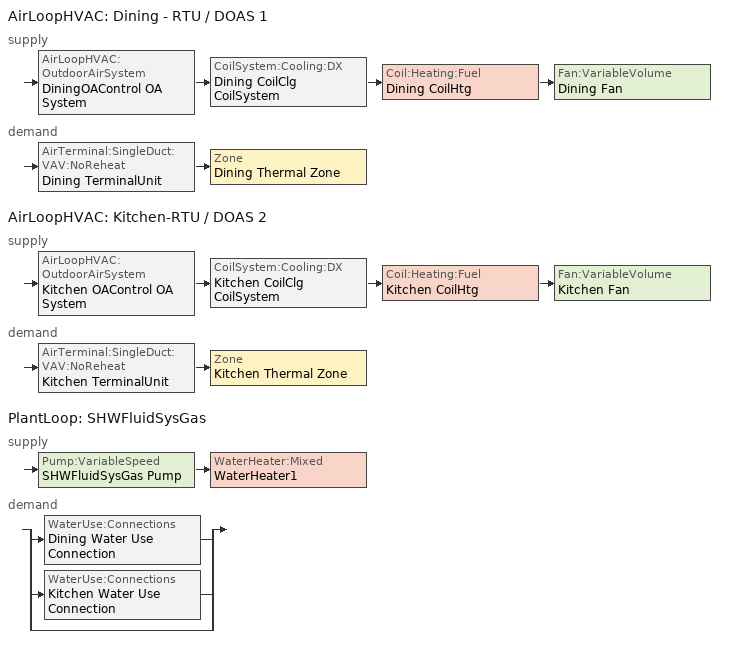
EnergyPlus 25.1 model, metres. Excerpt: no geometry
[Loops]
AirLoopHVAC 'Dining - RTU / DOAS 1'
 supply: AirLoopHVAC:OutdoorAirSystem 'DiningOAControl OA System' > CoilSystem:Cooling:DX 'Dining CoilClg CoilSystem' > Coil:Heating:Fuel 'Dining CoilHtg' > Fan:VariableVolume 'Dining Fan'
 demand: AirTerminal:SingleDuct:VAV:NoReheat 'Dining TerminalUnit' > Zone 'Dining Thermal Zone'
AirLoopHVAC 'Kitchen-RTU / DOAS 2'
 supply: AirLoopHVAC:OutdoorAirSystem 'Kitchen OAControl OA System' > CoilSystem:Cooling:DX 'Kitchen CoilClg CoilSystem' > Coil:Heating:Fuel 'Kitchen CoilHtg' > Fan:VariableVolume 'Kitchen Fan'
 demand: AirTerminal:SingleDuct:VAV:NoReheat 'Kitchen TerminalUnit' > Zone 'Kitchen Thermal Zone'
PlantLoop 'SHWFluidSysGas'
 supply: Pump:VariableSpeed 'SHWFluidSysGas Pump' > WaterHeater:Mixed 'WaterHeater1'
 demand: split
  | WaterUse:Connections 'Dining Water Use Connection'
  | WaterUse:Connections 'Kitchen Water Use Connection'
  | bypass
[ZoneControl:Thermostat] Temperature Difference Between Cutout And Setpoint {deltaC}=0
Name | Zone or ZoneList | Control Type Schedule | Control 1
Dining Thermal Zone Thermostat | Dining Thermal Zone | Dining Thermal Zone Thermostat Schedule | Dining Thermal Zone Thermostat
Kitchen Thermal Zone Thermostat | Kitchen Thermal Zone | Kitchen Thermal Zone Thermostat Schedule | Kitchen Thermal Zone Thermostat
[ThermostatSetpoint:DualSetpoint] Heating Setpoint Temperature Schedule=RestaurantHtgSetpt; Cooling Setpoint Temperature Schedule=RestaurantClgSetpt
Dining Thermal Zone Thermostat; Kitchen Thermal Zone Thermostat
[AirTerminal:SingleDuct:VAV:NoReheat] Availability Schedule=Always On Discrete; Zone Minimum Air Flow Input Method=FixedFlowRate; Constant Minimum Air Flow Fraction=0.3
Name | Maximum Air Flow Rate {m3/s} | Fixed Minimum Air Flow Rate {m3/s}
Dining TerminalUnit | 0.943895 | 0.566337
Kitchen TerminalUnit | 2.12376 | 0.802311
[Zone equipment]
Dining Thermal Zone: Dining TerminalUnit
Kitchen Thermal Zone: Kitchen Thermal Zone PropExhFan, Kitchen TerminalUnit
[Sizing:Zone] Zone Cooling Design Supply Air Temperature Input Method=TemperatureDifference; Zone Cooling Design Supply Air Temperature {C}=14; Zone Cooling Design Supply Air Temperature Difference {deltaC}=11.1111; Zone Heating Design Supply Air Temperature Input Method=TemperatureDifference; Zone Heating Design Supply Air Temperature {C}=40; Zone Heating Design Supply Air Temperature Difference {deltaC}=13.8889; Zone Cooling Design Supply Air Humidity Ratio {kgWater/kgDryAir}=0.0085; Zone Heating Design Supply Air Humidity Ratio {kgWater/kgDryAir}=0.008; Zone Heating Sizing Factor=1; Zone Cooling Sizing Factor=1; Cooling Design Air Flow Method=DesignDay; Cooling Design Air Flow Rate {m3/s}=0; Cooling Minimum Air Flow per Zone Floor Area {m3/s-m2}=0; Cooling Minimum Air Flow {m3/s}=0; Cooling Minimum Air Flow Fraction=0; Heating Design Air Flow Method=DesignDayWithLimit; Heating Design Air Flow Rate {m3/s}=0; Heating Maximum Air Flow per Zone Floor Area {m3/s-m2}=0; Heating Maximum Air Flow {m3/s}=0; Heating Maximum Air Flow Fraction=0.5; Account for Dedicated Outdoor Air System=No; Zone Load Sizing Method=Sensible Load Only No Latent Load; Zone Latent Cooling Design Supply Air Humidity Ratio Input Method=HumidityRatioDifference; Zone Cooling Design Supply Air Humidity Ratio Difference {kgWater/kgDryAir}=0.005; Zone Latent Heating Design Supply Air Humidity Ratio Input Method=HumidityRatioDifference; Zone Humidification Design Supply Air Humidity Ratio Difference {kgWater/kgDryAir}=0.005; Type of Space Sum to Use=Coincident
Name | Design Specification Outdoor Air Object
Dining Thermal Zone | Dining Thermal Zone Design Specification Outdoor Air
Kitchen Thermal Zone | Kitchen Thermal Zone Design Specification Outdoor Air
[DesignSpecification:OutdoorAir] Outdoor Air Method=Maximum; Outdoor Air Flow per Zone {m3/s}=0; Outdoor Air Flow Air Changes per Hour {1/hr}=0
Name | Outdoor Air Flow per Person {m3/s-person} | Outdoor Air Flow per Zone Floor Area {m3/s-m2}
Dining Thermal Zone Design Specification Outdoor Air | 0.00707921 | 0.000762
Kitchen Thermal Zone Design Specification Outdoor Air | 0 | 0.00690626
[Fan:ZoneExhaust]
Kitchen Thermal Zone PropExhFan: Availability Schedule=RestaurantHVACAvail; Fan Total Efficiency=0.4325; Pressure Rise {Pa}=596.07; Maximum Flow Rate {m3/s}=1.13267; Flow Fraction Schedule=RestaurantExhaustHoodEqualOrLessThan5000cfm; System Availability Manager Coupling Mode=Decoupled; Balanced Exhaust Fraction Schedule=On
[AirLoopHVAC] Design Return Air Flow Fraction of Supply Air Flow=1
Name | Design Supply Air Flow Rate {m3/s}
Dining - RTU / DOAS 1 | 0.943895
Kitchen-RTU / DOAS 2 | 2.12376
[Sizing:System] Type of Load to Size On=Sensible; Design Outdoor Air Flow Rate {m3/s}=Autosize; Preheat Design Temperature {C}=5.68434e-14; Preheat Design Humidity Ratio {kgWater/kgDryAir}=0; Precool Design Temperature {C}=5.68434e-14; Precool Design Humidity Ratio {kgWater/kgDryAir}=0; Central Cooling Design Supply Air Temperature {C}=12.7778; Central Heating Design Supply Air Temperature {C}=29.4444; Type of Zone Sum to Use=NonCoincident; 100% Outdoor Air in Cooling=No; 100% Outdoor Air in Heating=No; Central Cooling Design Supply Air Humidity Ratio {kgWater/kgDryAir}=0.0085; Central Heating Design Supply Air Humidity Ratio {kgWater/kgDryAir}=0.008; Cooling Supply Air Flow Rate Method=DesignDay; Cooling Supply Air Flow Rate {m3/s}=0; Cooling Supply Air Flow Rate Per Floor Area {m3/s-m2}=0.00996765; Cooling Fraction of Autosized Cooling Supply Air Flow Rate=1; Cooling Supply Air Flow Rate Per Unit Cooling Capacity {m3/s-W}=3.94755e-05; Heating Supply Air Flow Rate Method=DesignDay; Heating Supply Air Flow Rate {m3/s}=0; Heating Supply Air Flow Rate Per Floor Area {m3/s-m2}=0.00996765; Heating Fraction of Autosized Heating Supply Air Flow Rate=1; Heating Fraction of Autosized Cooling Supply Air Flow Rate=1; Heating Supply Air Flow Rate Per Unit Heating Capacity {m3/s-W}=3.15882e-05; System Outdoor Air Method=ZoneSum; Zone Maximum Outdoor Air Fraction=1; Cooling Design Capacity Method=CoolingDesignCapacity; Cooling Design Capacity {W}=Autosize; Cooling Design Capacity Per Floor Area {W/m2}=234.7; Fraction of Autosized Cooling Design Capacity=1; Heating Design Capacity Method=HeatingDesignCapacity; Heating Design Capacity {W}=Autosize; Heating Design Capacity Per Floor Area {W/m2}=157; Fraction of Autosized Heating Design Capacity=1; Central Cooling Capacity Control Method=OnOff; Occupant Diversity=Autosize
Name | Central Heating Maximum System Air Flow Ratio
Dining - RTU / DOAS 1 | 0.6
Kitchen-RTU / DOAS 2 | 0.377778
[AvailabilityManager:NightCycle] Applicability Schedule=Always On Discrete; Fan Schedule=RestaurantHVACAvail; Control Type=CycleOnControlZone; Thermostat Tolerance {deltaC}=1.11111; Cycling Run Time Control Type=ThermostatWithMinimumRunTime; Cycling Run Time {s}=900
Name | Control Zone or Zone List
Availability Manager Night Cycle 1 | Dining Thermal Zone
Availability Manager Night Cycle 2 | Kitchen Thermal Zone
[Controller:OutdoorAir] Minimum Outdoor Air Flow Rate {m3/s}=0; Maximum Outdoor Air Flow Rate {m3/s}=Autosize; Economizer Control Type=DifferentialEnthalpy; Economizer Control Action Type=ModulateFlow; Economizer Maximum Limit Dry-Bulb Temperature {C}=21.6667; Economizer Maximum Limit Enthalpy {J/kg}=69780; Lockout Type=NoLockout; Minimum Limit Type=FixedMinimum; High Humidity Control=No; High Humidity Outdoor Air Flow Ratio=1; Control High Indoor Humidity Based on Outdoor Humidity Ratio=Yes; Heat Recovery Bypass Control Type=BypassWhenOAFlowGreaterThanMinimum; Economizer Operation Staging=InterlockedWithMechanicalCooling
Name | Minimum Outdoor Air Schedule | Maximum Fraction of Outdoor Air Schedule | Mechanical Ventilation Controller
DiningOAControl | DiningOAControl Schedule | DiningOAControl Max OA Schedule | DiningOAControl Mech Vent Controller
Kitchen OAControl | Kitchen OAControl Schedule | Kitchen OAControl Max OA Schedule | Kitchen OAControl Mech Vent Controller
[Controller:MechanicalVentilation] System Outdoor Air Method=ZoneSum
Name | Availability Schedule | Demand Controlled Ventilation | Zone or ZoneList Name 1 | Design Specification Outdoor Air Object Name 1
DiningOAControl Mech Vent Controller | DiningOAControl Schedule | Yes | Dining Thermal Zone | Dining Thermal Zone Design Specification Outdoor Air
Kitchen OAControl Mech Vent Controller | Kitchen OAControl Schedule | No | Kitchen Thermal Zone | Kitchen Thermal Zone Design Specification Outdoor Air
[SetpointManager:MixedAir] Control Variable=Temperature
Name | Setpoint Node or NodeList
DiningOAControl OA System Mixed Air Node OS Default SPM | DiningOAControl OA System Mixed Air Node
Dining CoilClg Outlet Node OS Default SPM | Dining CoilClg Outlet Node
Dining CoilHtg Outlet Node OS Default SPM | Dining CoilHtg Outlet Node
Kitchen OAControl OA System Mixed Air Node OS Default SPM | Kitchen OAControl OA System Mixed Air Node
Kitchen CoilClg Outlet Node OS Default SPM | Kitchen CoilClg Outlet Node
Kitchen CoilHtg Outlet Node OS Default SPM | Kitchen CoilHtg Outlet Node
[CoilSystem:Cooling:DX] Availability Schedule=Always On Discrete
Name | Cooling Coil
Dining CoilClg CoilSystem | Dining CoilClg
Kitchen CoilClg CoilSystem | Kitchen CoilClg
[Coil:Cooling:DX:SingleSpeed]
Dining CoilClg: Availability Schedule=Always On Discrete; Gross Rated Total Cooling Capacity {W}=30179; Gross Rated Sensible Heat Ratio=Autosize; Gross Rated Cooling COP {W/W}=3.90941; Rated Air Flow Rate {m3/s}=0.943895; Rated Evaporator Fan Power Per Volume Flow Rate 2017 {W/(m3/s)}=773.3; Rated Evaporator Fan Power Per Volume Flow Rate 2023 {W/(m3/s)}=934.4; Total Cooling Capacity Function of Temperature Curve=CoilClgDXQRatio_fTwbToadbSI; Total Cooling Capacity Function of Flow Fraction Curve=CoilClgDXSnglQRatio_fCFMRatio; Energy Input Ratio Function of Temperature Curve=CoilClgDXEIRRatio_fTwbToadbSI; Energy Input Ratio Function of Flow Fraction Curve=CoilClgDXSnglEIRRatio_fCFMRatio; Part Load Fraction Correlation Curve=CoilClgDXEIRRatio_fQFrac; Minimum Outdoor Dry-Bulb Temperature for Compressor Operation {C}=-25; Nominal Time for Condensate Removal to Begin {s}=0; Ratio of Initial Moisture Evaporation Rate and Steady State Latent Capacity=0; Maximum Cycling Rate {cycles/hr}=0; Latent Capacity Time Constant {s}=0; Condenser Type=AirCooled; Evaporative Condenser Effectiveness=0.9; Evaporative Condenser Air Flow Rate {m3/s}=Autosize; Evaporative Condenser Pump Rated Power Consumption {W}=Autosize; Crankcase Heater Capacity {W}=82.2466; Maximum Outdoor Dry-Bulb Temperature for Crankcase Heater Operation {C}=10; Basin Heater Capacity {W/K}=0; Basin Heater Setpoint Temperature {C}=2
[Coil:Heating:Fuel] Availability Schedule=Always On Discrete; Fuel Type=NaturalGas; Burner Efficiency=0.815459; On Cycle Parasitic Electric Load {W}=0; Part Load Fraction Correlation Curve=CoilHtgFurnFIRRatio_fQRatio; Off Cycle Parasitic Fuel Load {W}=0
Name | Nominal Capacity {W}
Dining CoilHtg | 27965.7
Kitchen CoilHtg | 44405
[Fan:VariableVolume] Availability Schedule=RestaurantHVACAvail; Fan Total Efficiency=0.56225; Fan Power Minimum Flow Rate Input Method=FixedFlowRate; Fan Power Minimum Flow Fraction=0; Motor Efficiency=0.865; Motor In Airstream Fraction=1; Fan Power Coefficient 1=0.027828; Fan Power Coefficient 2=0.026583; Fan Power Coefficient 3=-0.087069; Fan Power Coefficient 4=1.03092; Fan Power Coefficient 5=0
Name | Pressure Rise {Pa} | Maximum Flow Rate {m3/s} | Fan Power Minimum Air Flow Rate {m3/s}
Dining Fan | 889.17 | 0.943895 | 0.566337
Kitchen Fan | 977.373 | 2.12376 | 0.802311
[SetpointManager:SingleZone:Reheat] Control Variable=Temperature; Minimum Supply Air Temperature {C}=12.7778; Maximum Supply Air Temperature {C}=29.4444
Name | Control Zone | Setpoint Node or NodeList
Setpoint Manager Single Zone Reheat 1 | Dining Thermal Zone | Dining Fan Outlet Node
Setpoint Manager Single Zone Reheat 2 | Kitchen Thermal Zone | Kitchen Fan Outlet Node
[Coil:Cooling:DX:TwoSpeed]
Kitchen CoilClg: Availability Schedule=Always On Discrete; High Speed Gross Rated Total Cooling Capacity {W}=62681.7; High Speed Rated Sensible Heat Ratio=Autosize; High Speed Gross Rated Cooling COP {W/W}=3.82705; High Speed Rated Air Flow Rate {m3/s}=2.12376; High Speed Rated Evaporator Fan Power Per Volume Flow Rate 2017 {W/(m3/s)}=773.3; High Speed Rated Evaporator Fan Power Per Volume Flow Rate 2023 {W/(m3/s)}=934.4; Unit Internal Static Air Pressure {Pa}=773.3; Total Cooling Capacity Function of Temperature Curve=CoilClgDXQRatio_fTwbToadbSI; Total Cooling Capacity Function of Flow Fraction Curve=CoilClgDXDblQRatio_fCFMRatio; Energy Input Ratio Function of Temperature Curve=CoilClgDXEIRRatio_fTwbToadbSI; Energy Input Ratio Function of Flow Fraction Curve=CoilClgDXDblEIRRatio_fCFMRatio; Part Load Fraction Correlation Curve=CoilClgDXEIRRatio_fQFrac; Low Speed Gross Rated Total Cooling Capacity {W}=31340.9; Low Speed Gross Rated Sensible Heat Ratio=Autosize; Low Speed Gross Rated Cooling COP {W/W}=3.82705; Low Speed Rated Air Flow Rate {m3/s}=1.06188; Low Speed Rated Evaporator Fan Power Per Volume Flow Rate 2017 {W/(m3/s)}=773.3; Low Speed Rated Evaporator Fan Power Per Volume Flow Rate 2023 {W/(m3/s)}=934.4; Low Speed Total Cooling Capacity Function of Temperature Curve=CoilClgDXQRatio_fTwbToadbSI 1; Low Speed Energy Input Ratio Function of Temperature Curve=CoilClgDXEIRRatio_fTwbToadbSI 1; Condenser Type=AirCooled; Minimum Outdoor Dry-Bulb Temperature for Compressor Operation {C}=-25; High Speed Evaporative Condenser Effectiveness=0.9; High Speed Evaporative Condenser Air Flow Rate {m3/s}=Autosize; High Speed Evaporative Condenser Pump Rated Power Consumption {W}=Autosize; Low Speed Evaporative Condenser Effectiveness=0.9; Low Speed Evaporative Condenser Air Flow Rate {m3/s}=Autosize; Low Speed Evaporative Condenser Pump Rated Power Consumption {W}=Autosize; Basin Heater Capacity {W/K}=0; Basin Heater Setpoint Temperature {C}=2
[PlantLoop]
SHWFluidSysGas: Fluid Type=Water; Plant Equipment Operation Scheme=SHWFluidSysGas Operation Schemes; Maximum Loop Temperature {C}=100; Minimum Loop Temperature {C}=0; Maximum Loop Flow Rate {m3/s}=Autosize; Minimum Loop Flow Rate {m3/s}=0; Plant Loop Volume {m3}=Autocalculate; Load Distribution Scheme=Optimal; Plant Loop Demand Calculation Scheme=SingleSetpoint; Common Pipe Simulation=None
[Sizing:Plant]
SHWFluidSysGas: Loop Type=Heating; Design Loop Exit Temperature {C}=57.2222; Loop Design Temperature Difference {deltaC}=44.4444; Sizing Option=NonCoincident; Zone Timesteps in Averaging Window=1; Coincident Sizing Factor Mode=None
[Pump:VariableSpeed]
SHWFluidSysGas Pump: Design Maximum Flow Rate {m3/s}=Autosize; Design Pump Head {Pa}=0; Design Power Consumption {W}=Autosize; Motor Efficiency=0.9; Fraction of Motor Inefficiencies to Fluid Stream=0; Coefficient 1 of the Part Load Performance Curve=0; Coefficient 2 of the Part Load Performance Curve=1; Coefficient 3 of the Part Load Performance Curve=0; Coefficient 4 of the Part Load Performance Curve=0; Design Minimum Flow Rate {m3/s}=0; Pump Control Type=Intermittent; Skin Loss Radiative Fraction=0.5; Design Power Sizing Method=PowerPerFlowPerPressure; Design Electric Power per Unit Flow Rate {W/(m3/s)}=348701.1; Design Shaft Power per Unit Flow Rate per Unit Head {W/((m3/s)-Pa)}=1.28205; Design Minimum Flow Rate Fraction=0
[WaterHeater:Mixed]
WaterHeater1: Tank Volume {m3}=0.113562; Setpoint Temperature Schedule=WaterHeater1 Setpoint Temp; Deadband Temperature Difference {deltaC}=2; Maximum Temperature Limit {C}=82.22; Heater Control Type=Cycle; Heater Maximum Capacity {W}=10930; Heater Ignition Minimum Flow Rate {m3/s}=0; Heater Ignition Delay {s}=0; Heater Fuel Type=NaturalGas; Heater Thermal Efficiency=0.8; Off Cycle Parasitic Fuel Consumption Rate {W}=0; Off Cycle Parasitic Fuel Type=NaturalGas; Off Cycle Parasitic Heat Fraction to Tank=0.8; On Cycle Parasitic Fuel Consumption Rate {W}=0; On Cycle Parasitic Fuel Type=NaturalGas; On Cycle Parasitic Heat Fraction to Tank=0; Ambient Temperature Indicator=Schedule; Ambient Temperature Schedule=WaterHeater1 Ambient Temperature; Off Cycle Loss Coefficient to Ambient Temperature {W/K}=3.06129; Off Cycle Loss Fraction to Zone=1; On Cycle Loss Coefficient to Ambient Temperature {W/K}=3.06129; On Cycle Loss Fraction to Zone=1; Use Side Effectiveness=1; Source Side Effectiveness=1; Use Side Design Flow Rate {m3/s}=Autosize; Source Side Design Flow Rate {m3/s}=Autosize; Indirect Water Heating Recovery Time {hr}=1.5; Source Side Flow Control Mode=IndirectHeatPrimarySetpoint
[WaterHeater:Sizing]
WaterHeater1: Design Mode=PeakDraw; Time Storage Can Meet Peak Draw {hr}=0.538503; Time for Tank Recovery {hr}=0; Nominal Tank Volume for Autosizing Plant Connections {m3}=1
[WaterUse:Connections] Drain Water Heat Exchanger Type=None; Drain Water Heat Exchanger Destination=Plant
Name | Water Use Equipment Name 1
Dining Water Use Connection | Dining Water Use Equipment
Kitchen Water Use Connection | Kitchen Water Use Equipment
[WaterUse:Equipment] Flow Rate Fraction Schedule=RestaurantServiceHotWater
Name | Peak Flow Rate {m3/s} | Target Temperature Schedule
Dining Water Use Equipment | 2.50797e-05 | Dining Target SHW Temp
Kitchen Water Use Equipment | 2.27997e-06 | Kitchen Target SHW Temp
[PlantEquipmentOperationSchemes]
SHWFluidSysGas Operation Schemes: Control Scheme Object Type 1=PlantEquipmentOperation:HeatingLoad; Control Scheme Name 1=SHWFluidSysGas Heating Operation Scheme; Control Scheme Schedule Name 1=Always On Discrete
[PlantEquipmentOperation:HeatingLoad]
SHWFluidSysGas Heating Operation Scheme: Load Range Lower Limit 1 {W}=0; Load Range Upper Limit 1 {W}=1000000000; Range Equipment List Name 1=SHWFluidSysGas Heating Equipment List
[PlantEquipmentList]
SHWFluidSysGas Heating Equipment List: WaterHeater:Mixed, WaterHeater1
[SetpointManager:Scheduled]
{04a587dd-8065-4570-83d8-6b6544f0beb2}: Control Variable=Temperature; Schedule=SHWFluidSysGas Supply Temp Schedule; Setpoint Node or NodeList=SHWFluidSysGas Supply Mixer Outlet Node
[Schedule:Year]
RestaurantHtgSetpt: RestaurantHtgSetptWk, 1, 1, 12, 31
RestaurantClgSetpt: RestaurantClgSetptWk, 1, 1, 12, 31
RestaurantHVACAvail: RestaurantHVACAvailWk, 1, 1, 12, 31
RestaurantExhaustHoodEqualOrLessThan5000cfm: RestaurantExhaustHoodEqualOrLessThan5000cfmWk, 1, 1, 12, 31
On: OnWk, 1, 1, 12, 31
DiningOAControl Schedule: DiningOAControl Schedule Week 1, 1, 1, 12, 31
Kitchen OAControl Schedule: Kitchen OAControl Schedule Week 1, 1, 1, 12, 31
RestaurantServiceHotWater: RestaurantServiceHotWaterWk, 1, 1, 12, 31
Dining Target SHW Temp: Dining Target SHW Temp Week Rule - Jan1-Dec31, 1, 1, 12, 31
DiningOAControl Max OA Schedule: DiningOAControl Max OA Schedule Week Rule - Jan1-Dec31, 1, 1, 12, 31
Kitchen OAControl Max OA Schedule: Kitchen OAControl Max OA Schedule Week Rule - Jan1-Dec31, 1, 1, 12, 31
Kitchen Target SHW Temp: Kitchen Target SHW Temp Week Rule - Jan1-Dec31, 1, 1, 12, 31
SHWFluidSysGas Supply Temp Schedule: SHWFluidSysGas Supply Temp Schedule Week Rule - Jan1-Dec31, 1, 1, 12, 31
WaterHeater1 Ambient Temperature: WaterHeater1 Ambient Temperature Week Rule - Jan1-Dec31, 1, 1, 12, 31
WaterHeater1 Setpoint Temp: WaterHeater1 Setpoint Temp Week Rule - Jan1-Dec31, 1, 1, 12, 31
[Schedule:Week:Daily]
RestaurantHtgSetptWk: RestaurantHtgSetptSun, RestaurantHtgSetptWD, RestaurantHtgSetptWD, RestaurantHtgSetptWD, RestaurantHtgSetptWD, RestaurantHtgSetptWD, RestaurantHtgSetptSat, RestaurantHtgSetptSun, RestaurantHtgSetptWD, RestaurantHtgSetptWD, RestaurantHtgSetptSun, RestaurantHtgSetptSun
RestaurantClgSetptWk: RestaurantClgSetptSun, RestaurantClgSetptWD, RestaurantClgSetptWD, RestaurantClgSetptWD, RestaurantClgSetptWD, RestaurantClgSetptWD, RestaurantClgSetptSat, RestaurantClgSetptSun, RestaurantClgSetptWD, RestaurantClgSetptWD, RestaurantClgSetptSun, RestaurantClgSetptSun
RestaurantHVACAvailWk: RestaurantHVACAvailSun, RestaurantHVACAvailWD, RestaurantHVACAvailWD, RestaurantHVACAvailWD, RestaurantHVACAvailWD, RestaurantHVACAvailWD, RestaurantHVACAvailSat, RestaurantHVACAvailSun, AllOnHVACAvailDay, AllOnHVACAvailDay, RestaurantHVACAvailSun, RestaurantHVACAvailSun
RestaurantExhaustHoodEqualOrLessThan5000cfmWk: RestaurantExhaustHoodEqualOrLessThan5000cfmSun, RestaurantExhaustHoodEqualOrLessThan5000cfmWD, RestaurantExhaustHoodEqualOrLessThan5000cfmWD, RestaurantExhaustHoodEqualOrLessThan5000cfmWD, RestaurantExhaustHoodEqualOrLessThan5000cfmWD, RestaurantExhaustHoodEqualOrLessThan5000cfmWD, RestaurantExhaustHoodEqualOrLessThan5000cfmSat, RestaurantExhaustHoodEqualOrLessThan5000cfmSun, RestaurantExhaustHoodEqualOrLessThan5000cfmWD, RestaurantExhaustHoodEqualOrLessThan5000cfmSun, RestaurantExhaustHoodEqualOrLessThan5000cfmSun, RestaurantExhaustHoodEqualOrLessThan5000cfmSun
OnWk: OnDay, OnDay, OnDay, OnDay, OnDay, OnDay, OnDay, OnDay, OnDay, OnDay, OnDay, OnDay
DiningOAControl Schedule Week 1: DiningOAControl Schedule Week 1 Sunday, DiningOAControl Schedule Week 1 Monday, DiningOAControl Schedule Week 1 Tuesday, DiningOAControl Schedule Week 1 Wednesday, DiningOAControl Schedule Week 1 Thursday, DiningOAControl Schedule Week 1 Friday, DiningOAControl Schedule Week 1 Saturday, DiningOAControl Schedule Week 1 Holiday, DiningOAControl Schedule Week 1 Summer, DiningOAControl Schedule Week 1 Winter, DiningOAControl Schedule Week 1 Custom 1, DiningOAControl Schedule Week 1 Custom 2
Kitchen OAControl Schedule Week 1: Kitchen OAControl Schedule Week 1 Sunday, Kitchen OAControl Schedule Week 1 Monday, Kitchen OAControl Schedule Week 1 Tuesday, Kitchen OAControl Schedule Week 1 Wednesday, Kitchen OAControl Schedule Week 1 Thursday, Kitchen OAControl Schedule Week 1 Friday, Kitchen OAControl Schedule Week 1 Saturday, Kitchen OAControl Schedule Week 1 Holiday, Kitchen OAControl Schedule Week 1 Summer, Kitchen OAControl Schedule Week 1 Winter, Kitchen OAControl Schedule Week 1 Custom 1, Kitchen OAControl Schedule Week 1 Custom 2
RestaurantServiceHotWaterWk: RestaurantServiceHotWaterSun, RestaurantServiceHotWaterWD, RestaurantServiceHotWaterWD, RestaurantServiceHotWaterWD, RestaurantServiceHotWaterWD, RestaurantServiceHotWaterWD, RestaurantServiceHotWaterSat, RestaurantServiceHotWaterSun, OnDay, OffDay, RestaurantServiceHotWaterSun, RestaurantServiceHotWaterSun
Dining Target SHW Temp Week Rule - Jan1-Dec31: Dining Target SHW Temp Default Day, Dining Target SHW Temp Default Day, Dining Target SHW Temp Default Day, Dining Target SHW Temp Default Day, Dining Target SHW Temp Default Day, Dining Target SHW Temp Default Day, Dining Target SHW Temp Default Day, Dining Target SHW Temp Default Day, Dining Target SHW Temp Default Day, Dining Target SHW Temp Default Day, Dining Target SHW Temp Default Day, Dining Target SHW Temp Default Day
DiningOAControl Max OA Schedule Week Rule - Jan1-Dec31: DiningOAControl Max OA Schedule Day Schedule, DiningOAControl Max OA Schedule Day Schedule, DiningOAControl Max OA Schedule Day Schedule, DiningOAControl Max OA Schedule Day Schedule, DiningOAControl Max OA Schedule Day Schedule, DiningOAControl Max OA Schedule Day Schedule, DiningOAControl Max OA Schedule Day Schedule, DiningOAControl Max OA Schedule Day Schedule, DiningOAControl Max OA Schedule Day Schedule, DiningOAControl Max OA Schedule Day Schedule, DiningOAControl Max OA Schedule Day Schedule, DiningOAControl Max OA Schedule Day Schedule
Kitchen OAControl Max OA Schedule Week Rule - Jan1-Dec31: Kitchen OAControl Max OA Schedule Day Schedule, Kitchen OAControl Max OA Schedule Day Schedule, Kitchen OAControl Max OA Schedule Day Schedule, Kitchen OAControl Max OA Schedule Day Schedule, Kitchen OAControl Max OA Schedule Day Schedule, Kitchen OAControl Max OA Schedule Day Schedule, Kitchen OAControl Max OA Schedule Day Schedule, Kitchen OAControl Max OA Schedule Day Schedule, Kitchen OAControl Max OA Schedule Day Schedule, Kitchen OAControl Max OA Schedule Day Schedule, Kitchen OAControl Max OA Schedule Day Schedule, Kitchen OAControl Max OA Schedule Day Schedule
Kitchen Target SHW Temp Week Rule - Jan1-Dec31: Kitchen Target SHW Temp Default Day, Kitchen Target SHW Temp Default Day, Kitchen Target SHW Temp Default Day, Kitchen Target SHW Temp Default Day, Kitchen Target SHW Temp Default Day, Kitchen Target SHW Temp Default Day, Kitchen Target SHW Temp Default Day, Kitchen Target SHW Temp Default Day, Kitchen Target SHW Temp Default Day, Kitchen Target SHW Temp Default Day, Kitchen Target SHW Temp Default Day, Kitchen Target SHW Temp Default Day
SHWFluidSysGas Supply Temp Schedule Week Rule - Jan1-Dec31: SHWFluidSysGas Supply Temp Schedule Day Schedule, SHWFluidSysGas Supply Temp Schedule Day Schedule, SHWFluidSysGas Supply Temp Schedule Day Schedule, SHWFluidSysGas Supply Temp Schedule Day Schedule, SHWFluidSysGas Supply Temp Schedule Day Schedule, SHWFluidSysGas Supply Temp Schedule Day Schedule, SHWFluidSysGas Supply Temp Schedule Day Schedule, SHWFluidSysGas Supply Temp Schedule Day Schedule, SHWFluidSysGas Supply Temp Schedule Day Schedule, SHWFluidSysGas Supply Temp Schedule Day Schedule, SHWFluidSysGas Supply Temp Schedule Day Schedule, SHWFluidSysGas Supply Temp Schedule Day Schedule
WaterHeater1 Ambient Temperature Week Rule - Jan1-Dec31: WaterHeater1 Ambient Temperature Day Schedule, WaterHeater1 Ambient Temperature Day Schedule, WaterHeater1 Ambient Temperature Day Schedule, WaterHeater1 Ambient Temperature Day Schedule, WaterHeater1 Ambient Temperature Day Schedule, WaterHeater1 Ambient Temperature Day Schedule, WaterHeater1 Ambient Temperature Day Schedule, WaterHeater1 Ambient Temperature Day Schedule, WaterHeater1 Ambient Temperature Day Schedule, WaterHeater1 Ambient Temperature Day Schedule, WaterHeater1 Ambient Temperature Day Schedule, WaterHeater1 Ambient Temperature Day Schedule
WaterHeater1 Setpoint Temp Week Rule - Jan1-Dec31: WaterHeater1 Setpoint Temp Day Schedule, WaterHeater1 Setpoint Temp Day Schedule, WaterHeater1 Setpoint Temp Day Schedule, WaterHeater1 Setpoint Temp Day Schedule, WaterHeater1 Setpoint Temp Day Schedule, WaterHeater1 Setpoint Temp Day Schedule, WaterHeater1 Setpoint Temp Day Schedule, WaterHeater1 Setpoint Temp Day Schedule, WaterHeater1 Setpoint Temp Day Schedule, WaterHeater1 Setpoint Temp Day Schedule, WaterHeater1 Setpoint Temp Day Schedule, WaterHeater1 Setpoint Temp Day Schedule
[Schedule:Day:Interval]
OnDay; AllOnHVACAvailDay; DiningOAControl Schedule Week 1 Summer; DiningOAControl Schedule Week 1 Winter; Kitchen OAControl Schedule Week 1 Summer; Kitchen OAControl Schedule Week 1 Winter: No, 01:00, 1, 02:00, 1, 03:00, 1, 04:00, 1, 05:00, 1, 06:00, 1, 07:00, 1, 08:00, 1, 09:00, 1, 10:00, 1, 11:00, 1, 12:00, 1, 13:00, 1, 14:00, 1, 15:00, 1, 16:00, 1, 17:00, 1, 18:00, 1, 19:00, 1, 20:00, 1, 21:00, 1, 22:00, 1, 23:00, 1, 24:00, 1
OffDay: No, 01:00, 0, 02:00, 0, 03:00, 0, 04:00, 0, 05:00, 0, 06:00, 0, 07:00, 0, 08:00, 0, 09:00, 0, 10:00, 0, 11:00, 0, 12:00, 0, 13:00, 0, 14:00, 0, 15:00, 0, 16:00, 0, 17:00, 0, 18:00, 0, 19:00, 0, 20:00, 0, 21:00, 0, 22:00, 0, 23:00, 0, 24:00, 0
RestaurantHtgSetptSun: No, 01:00, 21.1111, 02:00, 21.1111, 03:00, 21.1111, 04:00, 15.5556, 05:00, 15.5556, 06:00, 15.5556, 07:00, 15.5556, 08:00, 15.5556, 09:00, 15.5556, 10:00, 21.1111, 11:00, 21.1111, 12:00, 21.1111, 13:00, 21.1111, 14:00, 21.1111, 15:00, 21.1111, 16:00, 21.1111, 17:00, 21.1111, 18:00, 21.1111, 19:00, 21.1111, 20:00, 21.1111, 21:00, 21.1111, 22:00, 21.1111, 23:00, 21.1111, 24:00, 21.1111
RestaurantHtgSetptWD: No, 01:00, 21.1111, 02:00, 21.1111, 03:00, 21.1111, 04:00, 15.5556, 05:00, 15.5556, 06:00, 15.5556, 07:00, 21.1111, 08:00, 21.1111, 09:00, 21.1111, 10:00, 21.1111, 11:00, 21.1111, 12:00, 21.1111, 13:00, 21.1111, 14:00, 21.1111, 15:00, 21.1111, 16:00, 21.1111, 17:00, 21.1111, 18:00, 21.1111, 19:00, 21.1111, 20:00, 21.1111, 21:00, 21.1111, 22:00, 21.1111, 23:00, 21.1111, 24:00, 21.1111
RestaurantHtgSetptSat: No, 01:00, 21.1111, 02:00, 21.1111, 03:00, 21.1111, 04:00, 15.5556, 05:00, 15.5556, 06:00, 15.5556, 07:00, 15.5556, 08:00, 15.5556, 09:00, 21.1111, 10:00, 21.1111, 11:00, 21.1111, 12:00, 21.1111, 13:00, 21.1111, 14:00, 21.1111, 15:00, 21.1111, 16:00, 21.1111, 17:00, 21.1111, 18:00, 21.1111, 19:00, 21.1111, 20:00, 21.1111, 21:00, 21.1111, 22:00, 21.1111, 23:00, 21.1111, 24:00, 21.1111
RestaurantClgSetptSun: No, 01:00, 23.8889, 02:00, 23.8889, 03:00, 23.8889, 04:00, 29.4444, 05:00, 29.4444, 06:00, 29.4444, 07:00, 29.4444, 08:00, 29.4444, 09:00, 29.4444, 10:00, 23.8889, 11:00, 23.8889, 12:00, 23.8889, 13:00, 23.8889, 14:00, 23.8889, 15:00, 23.8889, 16:00, 23.8889, 17:00, 23.8889, 18:00, 23.8889, 19:00, 23.8889, 20:00, 23.8889, 21:00, 23.8889, 22:00, 23.8889, 23:00, 23.8889, 24:00, 23.8889
RestaurantClgSetptWD: No, 01:00, 23.8889, 02:00, 23.8889, 03:00, 23.8889, 04:00, 29.4444, 05:00, 29.4444, 06:00, 29.4444, 07:00, 23.8889, 08:00, 23.8889, 09:00, 23.8889, 10:00, 23.8889, 11:00, 23.8889, 12:00, 23.8889, 13:00, 23.8889, 14:00, 23.8889, 15:00, 23.8889, 16:00, 23.8889, 17:00, 23.8889, 18:00, 23.8889, 19:00, 23.8889, 20:00, 23.8889, 21:00, 23.8889, 22:00, 23.8889, 23:00, 23.8889, 24:00, 23.8889
RestaurantClgSetptSat: No, 01:00, 23.8889, 02:00, 23.8889, 03:00, 23.8889, 04:00, 29.4444, 05:00, 29.4444, 06:00, 29.4444, 07:00, 29.4444, 08:00, 29.4444, 09:00, 23.8889, 10:00, 23.8889, 11:00, 23.8889, 12:00, 23.8889, 13:00, 23.8889, 14:00, 23.8889, 15:00, 23.8889, 16:00, 23.8889, 17:00, 23.8889, 18:00, 23.8889, 19:00, 23.8889, 20:00, 23.8889, 21:00, 23.8889, 22:00, 23.8889, 23:00, 23.8889, 24:00, 23.8889
RestaurantHVACAvailSun; DiningOAControl Schedule Week 1 Custom 1; DiningOAControl Schedule Week 1 Custom 2; DiningOAControl Schedule Week 1 Holiday; DiningOAControl Schedule Week 1 Sunday; Kitchen OAControl Schedule Week 1 Custom 1; Kitchen OAControl Schedule Week 1 Custom 2; Kitchen OAControl Schedule Week 1 Holiday; Kitchen OAControl Schedule Week 1 Sunday: No, 01:00, 1, 02:00, 1, 03:00, 1, 04:00, 0, 05:00, 0, 06:00, 0, 07:00, 0, 08:00, 0, 09:00, 0, 10:00, 1, 11:00, 1, 12:00, 1, 13:00, 1, 14:00, 1, 15:00, 1, 16:00, 1, 17:00, 1, 18:00, 1, 19:00, 1, 20:00, 1, 21:00, 1, 22:00, 1, 23:00, 1, 24:00, 1
RestaurantHVACAvailWD; DiningOAControl Schedule Week 1 Friday; DiningOAControl Schedule Week 1 Monday; DiningOAControl Schedule Week 1 Thursday; DiningOAControl Schedule Week 1 Tuesday; DiningOAControl Schedule Week 1 Wednesday; Kitchen OAControl Schedule Week 1 Friday; Kitchen OAControl Schedule Week 1 Monday; Kitchen OAControl Schedule Week 1 Thursday; Kitchen OAControl Schedule Week 1 Tuesday; Kitchen OAControl Schedule Week 1 Wednesday: No, 01:00, 1, 02:00, 1, 03:00, 1, 04:00, 0, 05:00, 0, 06:00, 0, 07:00, 1, 08:00, 1, 09:00, 1, 10:00, 1, 11:00, 1, 12:00, 1, 13:00, 1, 14:00, 1, 15:00, 1, 16:00, 1, 17:00, 1, 18:00, 1, 19:00, 1, 20:00, 1, 21:00, 1, 22:00, 1, 23:00, 1, 24:00, 1
RestaurantHVACAvailSat; DiningOAControl Schedule Week 1 Saturday; Kitchen OAControl Schedule Week 1 Saturday: No, 01:00, 1, 02:00, 1, 03:00, 1, 04:00, 0, 05:00, 0, 06:00, 0, 07:00, 0, 08:00, 0, 09:00, 1, 10:00, 1, 11:00, 1, 12:00, 1, 13:00, 1, 14:00, 1, 15:00, 1, 16:00, 1, 17:00, 1, 18:00, 1, 19:00, 1, 20:00, 1, 21:00, 1, 22:00, 1, 23:00, 1, 24:00, 1
RestaurantExhaustHoodEqualOrLessThan5000cfmSun: No, 01:00, 0, 02:00, 0, 03:00, 0, 04:00, 0, 05:00, 0, 06:00, 0, 07:00, 0, 08:00, 0, 09:00, 0, 10:00, 1, 11:00, 1, 12:00, 1, 13:00, 1, 14:00, 1, 15:00, 1, 16:00, 1, 17:00, 1, 18:00, 1, 19:00, 1, 20:00, 0, 21:00, 0, 22:00, 0, 23:00, 0, 24:00, 0
RestaurantExhaustHoodEqualOrLessThan5000cfmWD: No, 01:00, 0, 02:00, 0, 03:00, 0, 04:00, 0, 05:00, 0, 06:00, 0, 07:00, 1, 08:00, 1, 09:00, 1, 10:00, 1, 11:00, 1, 12:00, 1, 13:00, 1, 14:00, 1, 15:00, 1, 16:00, 1, 17:00, 1, 18:00, 1, 19:00, 1, 20:00, 0, 21:00, 0, 22:00, 0, 23:00, 0, 24:00, 0
RestaurantExhaustHoodEqualOrLessThan5000cfmSat: No, 01:00, 0, 02:00, 0, 03:00, 0, 04:00, 0, 05:00, 0, 06:00, 0, 07:00, 0, 08:00, 0, 09:00, 1, 10:00, 1, 11:00, 1, 12:00, 1, 13:00, 1, 14:00, 1, 15:00, 1, 16:00, 1, 17:00, 1, 18:00, 1, 19:00, 1, 20:00, 0, 21:00, 0, 22:00, 0, 23:00, 0, 24:00, 0
Dining Target SHW Temp Default Day; Kitchen Target SHW Temp Default Day; SHWFluidSysGas Supply Temp Schedule Day Schedule; WaterHeater1 Setpoint Temp Day Schedule: No, 24:00, 57.2222
DiningOAControl Max OA Schedule Day Schedule; Kitchen OAControl Max OA Schedule Day Schedule: No, 24:00, 1
RestaurantServiceHotWaterSat: No, 01:00, 0.2, 02:00, 0.15, 03:00, 0.15, 04:00, 0, 05:00, 0, 06:00, 0, 07:00, 0, 08:00, 0, 09:00, 0, 10:00, 0.5, 11:00, 0.45, 12:00, 0.5, 13:00, 0.5, 14:00, 0.45, 15:00, 0.4, 16:00, 0.4, 17:00, 0.35, 18:00, 0.4, 19:00, 0.55, 20:00, 0.55, 21:00, 0.5, 22:00, 0.55, 23:00, 0.4, 24:00, 0.3
RestaurantServiceHotWaterSun: No, 01:00, 0.25, 02:00, 0.2, 03:00, 0.2, 04:00, 0, 05:00, 0, 06:00, 0, 07:00, 0, 08:00, 0, 09:00, 0, 10:00, 0, 11:00, 0.5, 12:00, 0.5, 13:00, 0.4, 14:00, 0.4, 15:00, 0.3, 16:00, 0.3, 17:00, 0.3, 18:00, 0.4, 19:00, 0.5, 20:00, 0.5, 21:00, 0.4, 22:00, 0.5, 23:00, 0.4, 24:00, 0.2
RestaurantServiceHotWaterWD: No, 01:00, 0.2, 02:00, 0.15, 03:00, 0.15, 04:00, 0, 05:00, 0, 06:00, 0, 07:00, 0, 08:00, 0.6, 09:00, 0.55, 10:00, 0.45, 11:00, 0.4, 12:00, 0.45, 13:00, 0.4, 14:00, 0.35, 15:00, 0.3, 16:00, 0.3, 17:00, 0.3, 18:00, 0.4, 19:00, 0.55, 20:00, 0.6, 21:00, 0.5, 22:00, 0.55, 23:00, 0.45, 24:00, 0.25
WaterHeater1 Ambient Temperature Day Schedule: No, 24:00, 20
[Schedule:Compact]
Dining Thermal Zone Thermostat Schedule; Kitchen Thermal Zone Thermostat Schedule: Through: 12/31, For: AllDays, Until: 24:00, 4
[Schedule:Constant]
Always On Discrete: Hourly Value=1
[Curve:Biquadratic] Minimum Value of x {BasedOnField A2}=13.89; Maximum Value of x {BasedOnField A2}=25; Minimum Value of y {BasedOnField A3}=23.89; Maximum Value of y {BasedOnField A3}=46.11; Minimum Curve Output {BasedOnField A4}=0.77
Name | Coefficient1 Constant | Coefficient2 x | Coefficient3 x**2 | Coefficient4 y | Coefficient5 y**2 | Coefficient6 x*y | Maximum Curve Output {BasedOnField A4}
CoilClgDXQRatio_fTwbToadbSI; CoilClgDXQRatio_fTwbToadbSI 1 | 0.86779 | 0.014245 | 0.000554 | -0.007569 | 3.2e-05 | -0.000191 | 1.29
CoilClgDXEIRRatio_fTwbToadbSI; CoilClgDXEIRRatio_fTwbToadbSI 1 | 0.116709 | 0.028458 | -0.000411 | 0.021422 | 0.000162 | -0.00068 | 1.33
[Curve:Quadratic]
Name | Coefficient1 Constant | Coefficient2 x | Coefficient3 x**2 | Minimum Value of x {BasedOnField A2} | Maximum Value of x {BasedOnField A2} | Minimum Curve Output {BasedOnField A3} | Maximum Curve Output {BasedOnField A3}
CoilClgDXSnglQRatio_fCFMRatio | 0.8 | 0.2 | 0 | 0 | 100 | 0.8
CoilClgDXSnglEIRRatio_fCFMRatio | 1.156 | -0.1816 | 0.0256 | 0 | 100
CoilHtgFurnFIRRatio_fQRatio | 0.01861 | 1.09421 | -0.112819 | 0.7 | 1 | 0.73 | 1
[Curve:Cubic]
Name | Coefficient1 Constant | Coefficient2 x | Coefficient3 x**2 | Coefficient4 x**3 | Minimum Value of x {BasedOnField A2} | Maximum Value of x {BasedOnField A2} | Minimum Curve Output {BasedOnField A3} | Maximum Curve Output {BasedOnField A3}
CoilClgDXEIRRatio_fQFrac | 0 | 5.1091 | -8.5515 | 4.4744 | 0.7 | 1 | 0.92 | 1
CoilClgDXDblQRatio_fCFMRatio | 0.472786 | 1.24334 | -1.03871 | 0.322578 | 0 | 100 | 0.47
CoilClgDXDblEIRRatio_fCFMRatio | 1.00795 | 0.345441 | -0.692289 | 0.338899 | 0 | 100
